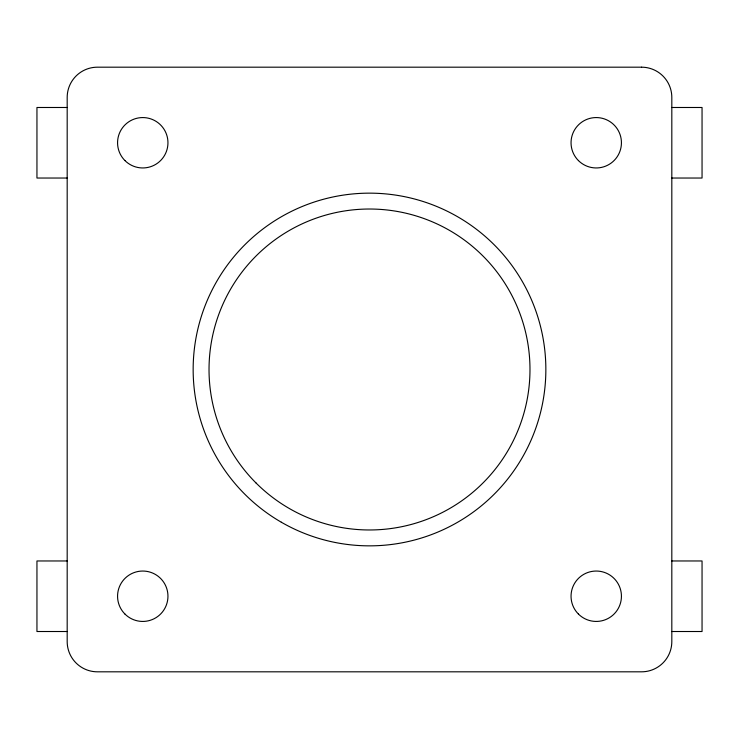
<?xml version="1.0" encoding="UTF-8"?>
<svg xmlns="http://www.w3.org/2000/svg" width="739" height="739" viewBox="0 0 739 739"><rect width="100%" height="100%" fill="white"/><g stroke="black" fill="none" stroke-linecap="round" stroke-linejoin="round"><path stroke-width="1.11" d="M67.184 107.488L36.95 107.488L36.95 178.034L67.184 178.034M671.816 107.488L702.05 107.488L702.05 178.034L671.816 178.034M67.184 560.966L36.95 560.966L36.95 631.512L67.184 631.512M671.816 560.966L702.05 560.966L702.05 631.512L671.816 631.512M641.591 67.184L97.409 67.184A30.234 30.234 0 0 0 67.184 97.409L67.184 641.591A30.234 30.234 0 0 0 97.409 671.816L641.591 671.816A30.234 30.234 0 0 0 671.816 641.591L671.816 97.409A30.234 30.234 0 0 0 641.591 67.184M281.328 522.224A176.353 176.353 0 0 0 545.853 369.5A176.353 176.353 0 0 0 281.328 216.776A176.353 176.353 0 0 0 281.328 522.224M124.946 160.575A25.191 25.191 0 0 0 167.097 149.278A25.191 25.191 0 0 0 136.244 118.425A25.191 25.191 0 0 0 124.946 160.575M578.425 614.054A25.191 25.191 0 0 0 620.575 602.756A25.191 25.191 0 0 0 589.722 571.903A25.191 25.191 0 0 0 578.425 614.054M124.946 614.054A25.191 25.191 0 0 0 167.097 602.756A25.191 25.191 0 0 0 136.244 571.903A25.191 25.191 0 0 0 124.946 614.054M578.425 160.575A25.191 25.191 0 0 0 620.575 149.278A25.191 25.191 0 0 0 589.722 118.425A25.191 25.191 0 0 0 578.425 160.575M256.027 482.973A160.483 160.483 0 0 0 524.514 411.032A160.483 160.483 0 0 0 327.968 214.486A160.483 160.483 0 0 0 256.027 482.973"/></g></svg>
